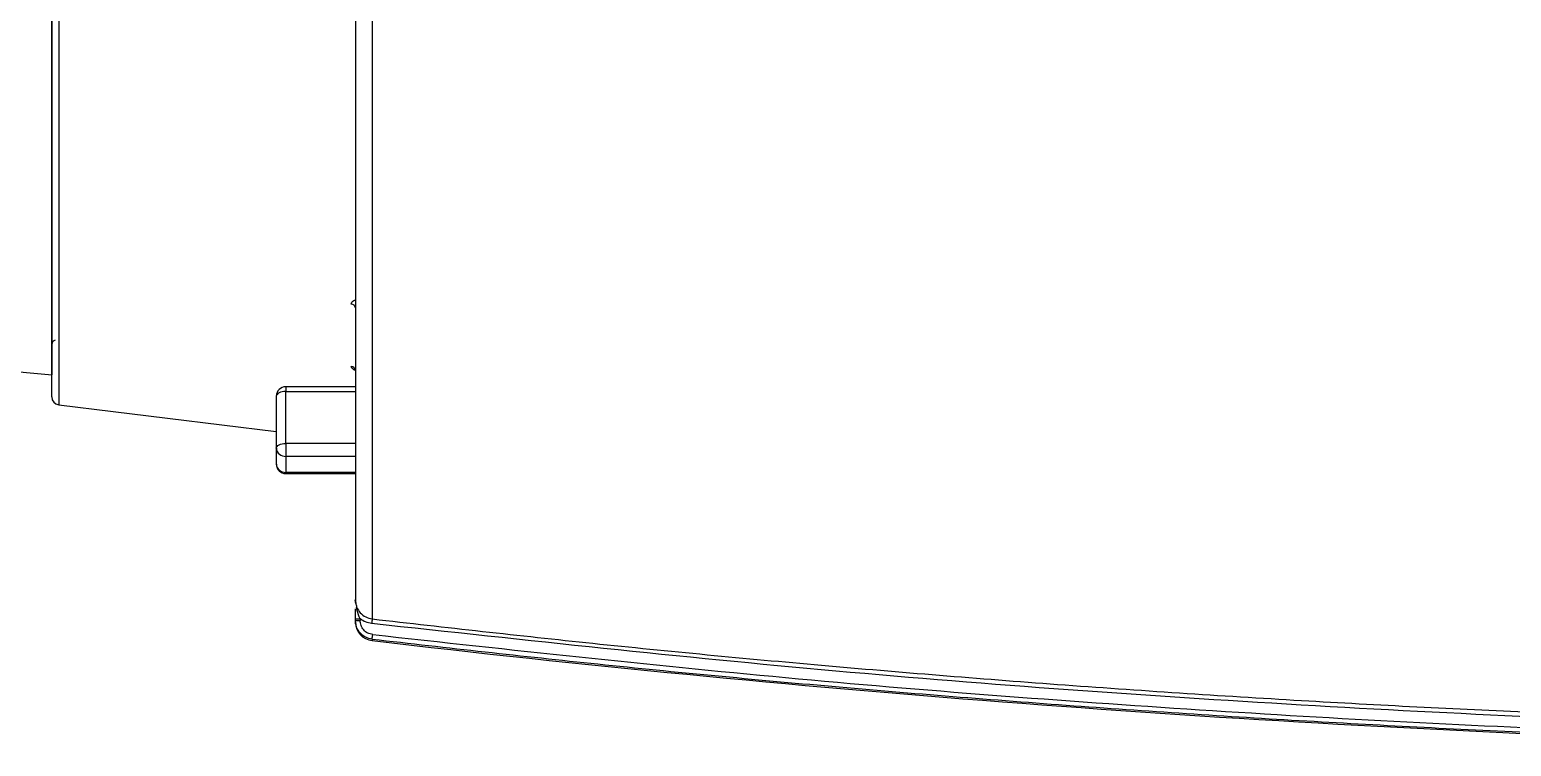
# Model space of a CAD drawing. Extents: x 11 to 120, y 2 to 94.
# Drawn here: x 13.794 to 18.479, y 37.066 to 39.333 of the extents above; entities that cross this region are included whole.
import ezdxf

# ---------------------------------------------------------------- set-up
doc = ezdxf.new("R2010")
doc.units = 0
doc.header["$MEASUREMENT"] = 0
doc.layers.add('OBJECT', color=7, linetype='CONTINUOUS')

msp = doc.modelspace()

# ---------------------------------------------------------------- linework, layer by layer
at = {"layer": 'OBJECT'}
for p, q in [((13.8858, 39.4686), (13.8858, 38.1467)), ((14.8769, 39.4509), (14.8769, 37.4692)), ((13.8648, 38.2412), (13.8648, 39.4363)), ((13.2248, 38.302), (13.8648, 38.2412)), ((14.8238, 38.2038), (14.6038, 38.2038)), ((14.6038, 38.2038), (14.6038, 38.1888)), ((14.6038, 38.0242), (14.6038, 38.1888)), ((14.6038, 38.1888), (14.8238, 38.1888)), ((13.8858, 38.1467), (14.5738, 38.0622)), ((14.5738, 38.1738), (14.5738, 38.0092)), ((14.5738, 38.0092), (14.5738, 37.9592)), ((14.6038, 38.0242), (14.6038, 37.9835)), ((14.8238, 38.0242), (14.6038, 38.0242)), ((14.8238, 37.9835), (14.6038, 37.9835)), ((14.6038, 37.9835), (14.6038, 37.933)), ((14.6038, 37.933), (14.8238, 37.933)), ((14.6038, 37.933), (14.6038, 37.9292)), ((14.6038, 37.9292), (14.8238, 37.9292)), ((14.8248, 37.5184), (14.8236, 37.5297)), ((14.8238, 37.5291), (14.8252, 37.5162)), ((14.8238, 37.465), (14.8238, 37.4697)), ((14.8388, 37.4693), (14.8388, 37.4646)), ((14.8769, 37.4053), (14.8769, 37.4006))]:
    msp.add_line(p, q, dxfattribs=at)
at = {"layer": 'OBJECT', "flags": 128}
for points in [[(14.6038, 38.1888), (14.598, 38.1885), (14.5924, 38.1877), (14.5872, 38.1863), (14.5826, 38.1844), (14.5789, 38.1821), (14.5761, 38.1795), (14.5744, 38.1767), (14.5738, 38.1738)], [(14.5738, 38.0092), (14.5744, 38.0122), (14.5761, 38.015), (14.5789, 38.0176), (14.5826, 38.0198), (14.5872, 38.0217), (14.5924, 38.0231), (14.598, 38.0239), (14.6038, 38.0242)]]:
    msp.add_lwpolyline(points, dxfattribs=at)
at = {"layer": 'OBJECT'}
for centre, radius, start, end in [((14.8104, 38.4519), 0.0135, 5.255, 88.914), ((14.8097, 38.2534), 0.0141, 2.5827, 86.1954), ((14.6038, 38.1738), 0.03, 90, 180), ((13.8888, 38.1715), 0.025, 180, 263), ((14.6019, 38.0116), 0.0281, 184.7366, 274.0578), ((14.6038, 37.9592), 0.03, 180, 270), ((14.6021, 37.9612), 0.0283, 184.0834, 273.57), ((14.8351, 37.6122), 0.1429, 265.4957, 271.4991), ((14.8351, 37.6075), 0.1429, 265.4957, 271.4991), ((14.8838, 37.4602), 0.06, 180, 263.3268), ((22.1706, 36.6024), 7.3451, 173.22268, 173.33636), ((7.3113, 38.3034), 7.6186, 353.23041, 353.34008), ((20.7638, 87.7173), 50.66, 263.32684, 267.85571)]:
    msp.add_arc(centre, radius, start, end, dxfattribs=at)
for points, knots in [([(13.8638, 38.1715), (13.8638, 38.1733), (13.8638, 38.1769), (13.8638, 38.2068), (13.8638, 38.2635), (13.8638, 38.363), (13.8638, 38.519), (13.8638, 38.7153), (13.8638, 38.9459), (13.8638, 39.1836), (13.8638, 39.3522), (13.8638, 39.4261)], [0, 0, 0, 0, 0.082398, 0.166078, 0.250969, 0.380883, 0.512147, 0.64341, 0.773324, 0.90062, 1, 1, 1, 1]), ([(14.8238, 39.4403), (14.8238, 39.3564), (14.8238, 39.1873), (14.8238, 38.9453), (14.8238, 38.7119), (14.8238, 38.4917), (14.8238, 38.2878), (14.8238, 38.1041), (14.8238, 37.9429), (14.8238, 37.8064), (14.8238, 37.6962), (14.8238, 37.6132), (14.8238, 37.555), (14.8238, 37.5377), (14.8238, 37.5291)], [0, 0, 0, 0, 0.080321, 0.16194, 0.244772, 0.329378, 0.414487, 0.5, 0.585518, 0.670628, 0.755228, 0.838065, 0.919682, 1, 1, 1, 1]), ([(14.8107, 38.4654), (14.8111, 38.4675), (14.8121, 38.4718), (14.8174, 38.4762), (14.8222, 38.4774), (14.8238, 38.4778)], [0, 0, 0, 0, 0.4023462, 0.8044366, 1, 1, 1, 1]), ([(13.8648, 38.3372), (13.8649, 38.3389), (13.8653, 38.3423), (13.8678, 38.3469), (13.8713, 38.3503), (13.8742, 38.3516), (13.8754, 38.3522)], [0, 0, 0, 0, 0.260738, 0.521097, 0.790363, 1, 1, 1, 1]), ([(14.8249, 38.2555), (14.8229, 38.2562), (14.8177, 38.2581), (14.8121, 38.2625), (14.8111, 38.2658), (14.8107, 38.2675)], [0, 0, 0, 0, 0.228663, 0.613415, 1, 1, 1, 1]), ([(14.8238, 37.4697), (14.8238, 37.475), (14.8238, 37.4864), (14.8238, 37.4964), (14.8238, 37.5017)], [0, 0, 0, 0, 0.469938, 1, 1, 1, 1]), ([(14.8252, 37.5162), (14.8263, 37.5124), (14.829, 37.5026), (14.8389, 37.4875), (14.8556, 37.474), (14.8699, 37.4707), (14.8769, 37.4692)], [0, 0, 0, 0, 0.1567066, 0.4132599, 0.7142997, 1, 1, 1, 1]), ([(14.8388, 37.4693), (14.835, 37.4781), (14.8299, 37.4902), (14.8282, 37.5025), (14.8277, 37.5058)], [0, 0, 0, 0, 0.729938, 1, 1, 1, 1]), ([(14.8769, 37.4053), (14.8699, 37.4068), (14.8556, 37.41), (14.8389, 37.4235), (14.8293, 37.4385), (14.8246, 37.4524), (14.8241, 37.4606), (14.8238, 37.465)], [0, 0, 0, 0, 0.242989, 0.499425, 0.715907, 0.849596, 1, 1, 1, 1]), ([(14.8752, 37.4547), (14.8686, 37.4559), (14.8555, 37.4584), (14.8444, 37.4656), (14.8388, 37.4693)], [0, 0, 0, 0, 0.498255, 1, 1, 1, 1]), ([(14.8786, 37.4198), (14.8732, 37.421), (14.8625, 37.4234), (14.8495, 37.434), (14.8405, 37.4482), (14.8394, 37.4591), (14.8388, 37.4646)], [0, 0, 0, 0, 0.2504251, 0.5000441, 0.749984, 1, 1, 1, 1]), ([(20.7638, 37.1111), (20.2719, 37.1151), (19.2881, 37.1232), (17.8138, 37.1907), (16.3419, 37.2951), (15.364, 37.4015), (14.8752, 37.4547)], [0, 0, 0, 0, 0.25003, 0.500058, 0.750055, 1, 1, 1, 1]), ([(14.8769, 37.4692), (15.1094, 37.4429), (15.5823, 37.3893), (16.3049, 37.3206), (17.0519, 37.2598), (17.8012, 37.2103), (18.5464, 37.1722), (19.281, 37.1455), (20.0207, 37.1287), (20.5156, 37.1267), (20.7638, 37.1256)], [0, 0, 0, 0, 0.118989, 0.241992, 0.369009, 0.500039, 0.623805, 0.748387, 0.873785, 1, 1, 1, 1]), ([(14.8769, 37.4053), (15.1147, 37.3784), (15.5986, 37.3237), (16.3382, 37.2538), (17.0932, 37.193), (17.8493, 37.1438), (18.6005, 37.1062), (19.351, 37.0791), (19.8542, 37.0704), (20.107, 37.0661)], [0, 0, 0, 0, 0.136957, 0.278626, 0.425005, 0.570315, 0.712103, 0.855331, 1, 1, 1, 1]), ([(14.8786, 37.4198), (15.3136, 37.3721), (16.1837, 37.2766), (17.4929, 37.1772), (18.8041, 37.1069), (19.6792, 37.0893), (20.1168, 37.0805)], [0, 0, 0, 0, 0.249981, 0.5, 0.749995, 1, 1, 1, 1])]:
    msp.add_open_spline(points, degree=3, knots=knots, dxfattribs=at)

doc.saveas('drawing.dxf')
